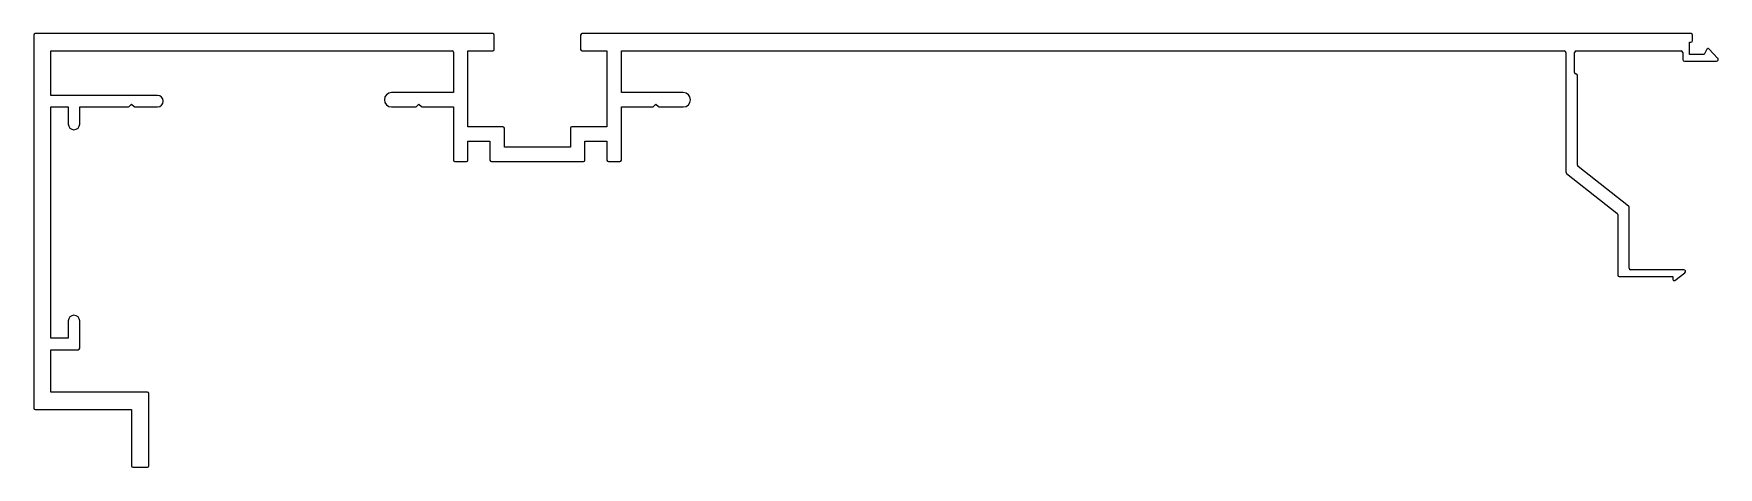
# Model space of a CAD drawing. Extents: x 897 to 1189, y 788 to 863.
import ezdxf

# ---------------------------------------------------------------- set-up
doc = ezdxf.new("R2010")
doc.units = 0
doc.layers.get('0').update_dxf_attribs({"linetype": 'CONTINUOUS'})

msp = doc.modelspace()

# ---------------------------------------------------------------- linework, layer by layer
for p, q in [((896.53, 862.85), (896.53, 797.99)), ((976.28, 863.1), (896.78, 863.1)), ((976.53, 860.35), (976.53, 862.85)), ((991.53, 862.85), (991.53, 860.35)), ((1184.42, 863.1), (991.78, 863.1)), ((1184.17, 859.5), (1184.17, 861.6)), ((1184.17, 861.6), (1184.37, 861.6)), ((1184.67, 861.9), (1184.67, 862.85)), ((1187.18, 860.39), (1186.67, 859.5)), ((1189.07, 858.8), (1187.51, 860.44)), ((899.53, 852.35), (899.53, 860.1)), ((899.53, 860.1), (969.2, 860.1)), ((969.45, 859.85), (969.45, 852.85)), ((971.95, 846.92), (971.95, 860.1)), ((971.95, 860.1), (976.28, 860.1)), ((991.78, 860.1), (996.11, 860.1)), ((996.11, 860.1), (996.11, 846.92)), ((998.61, 852.85), (998.61, 860.1)), ((998.61, 860.1), (1162.37, 860.1)), ((1162.67, 859.8), (1162.67, 839.04)), ((1164.17, 856.35), (1164.17, 859.8)), ((1164.47, 860.1), (1182.67, 860.1)), ((1182.97, 859.8), (1182.97, 858.6)), ((1183.27, 858.3), (1188.85, 858.3)), ((1186.67, 859.5), (1184.17, 859.5)), ((1164.67, 840.23), (1164.67, 855.85)), ((918.03, 852.35), (899.53, 852.35)), ((969.45, 852.85), (958.7, 852.85)), ((1009.36, 852.85), (998.61, 852.85)), ((899.53, 810.13), (899.53, 850.38)), ((899.53, 850.38), (902.53, 850.38)), ((902.53, 850.38), (902.53, 847.38)), ((904.53, 847.38), (904.53, 850.35)), ((904.53, 850.35), (912.93, 850.35)), ((913.1, 850.42), (913.53, 850.85)), ((913.53, 850.85), (913.96, 850.42)), ((914.14, 850.35), (918.03, 850.35)), ((958.7, 850.35), (962.85, 850.35)), ((963.03, 850.42), (963.45, 850.85)), ((963.45, 850.85), (963.88, 850.42)), ((964.06, 850.35), (969.45, 850.35)), ((969.45, 850.35), (969.45, 841.12)), ((998.61, 841.12), (998.61, 850.35)), ((998.61, 850.35), (1004.01, 850.35)), ((1004.18, 850.42), (1004.61, 850.85)), ((1004.61, 850.85), (1005.04, 850.42)), ((1005.21, 850.35), (1009.36, 850.35)), ((978.04, 846.92), (971.95, 846.92)), ((978.29, 843.37), (978.29, 846.67)), ((989.77, 846.67), (989.77, 843.37)), ((996.11, 846.92), (990.02, 846.92)), ((971.95, 841.12), (971.95, 844.41)), ((971.95, 844.41), (975.79, 844.41)), ((975.79, 844.41), (975.79, 841.12)), ((989.77, 843.37), (978.29, 843.37)), ((992.27, 841.12), (992.27, 844.41)), ((992.27, 844.41), (996.11, 844.41)), ((996.11, 844.41), (996.11, 841.12)), ((969.7, 840.87), (971.7, 840.87)), ((976.04, 840.87), (992.02, 840.87)), ((996.36, 840.87), (998.36, 840.87)), ((1173.55, 833.12), (1164.78, 840)), ((1162.78, 838.8), (1171.55, 831.88)), ((1171.67, 831.65), (1171.67, 821.1)), ((1173.67, 822.3), (1173.67, 832.88)), ((1171.92, 820.85), (1181.27, 820.85)), ((1183.17, 822.05), (1173.92, 822.05)), ((1181.27, 820.85), (1181.27, 820.35)), ((1181.59, 820.19), (1183.35, 821.51)), ((902.53, 813.13), (902.53, 810.13)), ((904.53, 808.38), (904.53, 813.13)), ((902.53, 810.13), (899.53, 810.13)), ((899.53, 800.74), (899.53, 808.13)), ((899.53, 808.13), (904.28, 808.13)), ((916.28, 800.74), (899.53, 800.74)), ((916.53, 787.93), (916.53, 800.49)), ((896.78, 797.74), (913.53, 797.74)), ((913.53, 797.74), (913.53, 787.93)), ((913.78, 787.68), (916.28, 787.68))]:
    msp.add_line(p, q)
for centre, radius, start, end in [((896.78, 862.85), 0.25, 90, 180), ((976.28, 862.85), 0.25, 0, 90), ((976.28, 860.35), 0.25, 270, 0), ((991.78, 862.85), 0.25, 90, 180), ((991.78, 860.35), 0.25, 180, 270), ((1184.37, 861.9), 0.3, 270, 360), ((1184.42, 862.85), 0.25, 0, 90), ((1187.36, 860.3), 0.2, 43.7397, 151.6151), ((969.2, 859.85), 0.25, 0, 90), ((1162.37, 859.8), 0.3, 0, 90), ((1164.47, 859.8), 0.3, 90, 180), ((1182.67, 859.8), 0.3, 360, 90), ((1183.27, 858.6), 0.3, 180, 270), ((1188.85, 858.6), 0.3, 270, 43.7397), ((1164.42, 856.35), 0.25, 180, 270), ((1164.42, 855.85), 0.25, 0, 90), ((918.03, 851.35), 1, 270, 90), ((958.7, 851.6), 1.25, 90, 270), ((1009.36, 851.6), 1.25, 270, 90), ((912.93, 850.6), 0.25, 270, 315), ((914.14, 850.6), 0.25, 225, 270), ((962.85, 850.6), 0.25, 270, 315), ((964.06, 850.6), 0.25, 225, 270), ((1004.01, 850.6), 0.25, 270, 315), ((1005.21, 850.6), 0.25, 225, 270), ((903.53, 847.38), 1, 180, 0), ((978.04, 846.67), 0.25, 0, 90), ((990.02, 846.67), 0.25, 90, 180), ((969.7, 841.12), 0.25, 180, 270), ((971.7, 841.12), 0.25, 270, 0), ((976.04, 841.12), 0.25, 180, 270), ((992.02, 841.12), 0.25, 270, 0), ((996.36, 841.12), 0.25, 180, 270), ((998.36, 841.12), 0.25, 270, 0), ((1164.97, 840.23), 0.3, 180, 231.8992), ((1162.97, 839.04), 0.3, 180, 231.737), ((1171.37, 831.65), 0.3, 0, 51.737), ((1173.37, 832.88), 0.3, 360, 51.8992), ((1173.92, 822.3), 0.25, 180, 270), ((1171.92, 821.1), 0.25, 180, 270), ((1181.47, 820.35), 0.2, 180, 308.2319), ((1183.17, 821.75), 0.3, 306.9209, 90), ((903.53, 813.13), 1, 0, 180), ((904.28, 808.38), 0.25, 270, 0), ((916.28, 800.49), 0.25, 0, 90), ((896.78, 797.99), 0.25, 180, 270), ((913.78, 787.93), 0.25, 180, 270), ((916.28, 787.93), 0.25, 270, 0)]:
    msp.add_arc(centre, radius, start, end)

doc.saveas('drawing.dxf')
